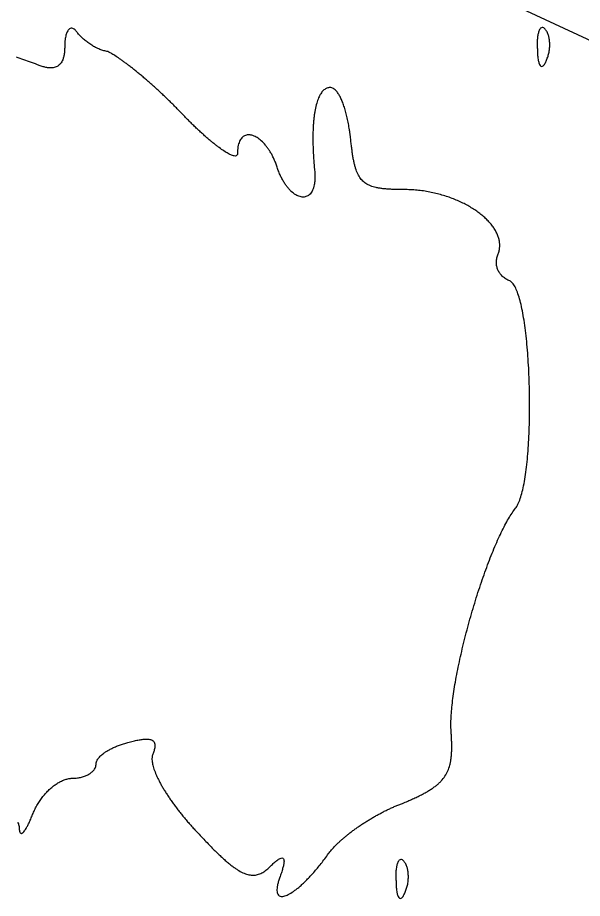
# Model space of a CAD drawing. Header units: metres. Extents: x 0 to 2740, y 0 to 1840.
# Drawn here: x 950 to 1310, y 803 to 1365 of the extents above; entities that cross this region are included whole.
import ezdxf

# ---------------------------------------------------------------- set-up
doc = ezdxf.new("R2010")
doc.units = ezdxf.units.M

msp = doc.modelspace()

# ---------------------------------------------------------------- linework, layer by layer
for points in [[(345.171624, 1800.357584), (2120, 976)], [(949.892926, 852.049426), (950.259494, 851.515994), (950.492, 851.042), (950.687786, 850.504286), (950.846528, 849.902528), (950.967902, 849.236402), (951.004776, 848.534376), (951.029625, 847.889625), (951.075264, 847.308864), (951.141207, 846.791607), (951.259875, 846.199875), (951.412623, 845.719023), (951.649728, 845.272128), (952.063827, 844.930227), (952.568184, 844.913784), (953.067648, 845.154048), (953.528253, 845.530653), (953.924169, 845.945769), (954.343221, 846.460821), (954.672, 846.912), (955.012659, 847.418259), (955.364712, 847.979112), (955.727673, 848.594073), (955.975467, 849.033867), (956.227749, 849.497349), (956.484375, 849.984375), (956.745201, 850.494801), (957.010083, 851.028483), (957.278877, 851.585277), (957.551439, 852.165039), (957.827625, 852.767625), (958.107291, 853.392891), (958.390293, 854.040693), (958.676487, 854.710887), (958.965729, 855.403329), (959.257875, 856.117875), (959.552781, 856.854381), (959.850303, 857.612703), (960.151792, 858.359392), (960.465984, 859.074384), (960.794, 859.784), (961.135456, 860.487856), (961.489968, 861.185568), (961.857152, 861.876752), (962.236624, 862.561024), (962.628, 863.238), (963.030896, 863.907296), (963.444928, 864.568528), (963.869712, 865.221312), (964.304864, 865.865264), (964.75, 866.5), (965.204736, 867.125136), (965.668688, 867.740288), (966.141472, 868.345072), (966.622704, 868.939104), (967.112, 869.522), (967.608976, 870.093376), (968.113248, 870.652848), (968.624432, 871.200032), (969.142144, 871.734544), (969.666, 872.256), (970.195616, 872.764016), (970.730608, 873.258208), (971.270592, 873.738192), (971.815184, 874.203584), (972.364, 874.654), (972.916656, 875.089056), (973.472768, 875.508368), (974.031952, 875.911552), (974.593824, 876.298224), (975.158, 876.668), (975.724096, 877.020496), (976.291728, 877.355328), (976.860512, 877.672112), (977.430064, 877.970464), (978, 878.25), (978.569936, 878.510336), (979.139488, 878.751088), (979.708272, 878.971872), (980.275904, 879.172304), (980.842, 879.352), (981.406176, 879.510576), (981.968048, 879.647648), (982.527232, 879.762832), (983.083344, 879.855744), (983.636, 879.926), (984.184816, 879.973216), (984.729408, 879.997008), (985.239694, 880.001197), (985.954816, 880.019008), (986.663242, 880.057771), (987.364, 880.117), (988.056118, 880.196209), (988.738624, 880.294912), (989.410546, 880.412623), (990.070912, 880.548856), (990.71875, 880.703125), (991.353088, 880.874944), (991.972954, 881.063827), (992.577376, 881.269288), (993.165382, 881.490841), (993.736, 881.728), (994.288258, 881.980279), (994.821184, 882.247192), (995.333806, 882.528253), (995.825152, 882.822976), (996.29425, 883.130875), (996.740128, 883.451464), (997.161814, 883.784257), (997.558336, 884.128768), (997.928722, 884.484511), (998.272, 884.851), (998.685856, 885.355528), (999.047488, 885.877144), (999.354592, 886.414696), (999.604864, 886.967032), (999.796, 887.533), (999.925696, 888.111448), (999.991648, 888.701224), (1000.010752, 889.301168), (1000.095904, 889.909936), (1000.264, 890.526), (1000.512736, 891.147824), (1000.750822, 891.617048), (1001.032, 892.088), (1001.355298, 892.560032), (1001.719744, 893.032496), (1002.124366, 893.504744), (1002.568192, 893.976128), (1003.05025, 894.446), (1003.569568, 894.913712), (1004.125174, 895.378616), (1004.716096, 895.840064), (1005.129184, 896.145456), (1005.557248, 896.448832), (1006, 896.75), (1006.457152, 897.048768), (1006.928416, 897.344944), (1007.413504, 897.638336), (1007.912128, 897.928752), (1008.424, 898.216), (1008.948832, 898.499888), (1009.486336, 898.780224), (1010.036224, 899.056816), (1010.598208, 899.329472), (1011.172, 899.598), (1011.757312, 899.862208), (1012.353856, 900.121904), (1012.961344, 900.376896), (1013.579488, 900.626992), (1014.208, 900.872), (1014.846592, 901.111728), (1015.494976, 901.345984), (1016.152864, 901.574576), (1016.819968, 901.797312), (1017.496, 902.014), (1018.180672, 902.224448), (1018.873696, 902.428464), (1019.574784, 902.625856), (1020.283648, 902.816432), (1021, 903), (1021.886824, 903.232784), (1022.747392, 903.451072), (1023.581848, 903.654768), (1024.390336, 903.843776), (1025.173, 904.018), (1025.929984, 904.177344), (1026.661432, 904.321712), (1027.367488, 904.451008), (1028.048296, 904.565136), (1028.704, 904.664), (1029.334744, 904.747504), (1029.940672, 904.815552), (1030.521928, 904.868048), (1031.078656, 904.904896), (1031.611, 904.926), (1032.119104, 904.931264), (1032.836125, 904.90925), (1033.499416, 904.851056), (1034.109463, 904.756358), (1034.666752, 904.624832), (1035.171769, 904.456154), (1035.764653, 904.172898), (1036.266625, 903.82225), (1036.678837, 903.403442), (1037.002441, 902.915706), (1037.238589, 902.358274), (1037.388433, 901.730378), (1037.444872, 901.212752), (1037.453899, 900.654734), (1037.416, 900.056), (1037.331661, 899.416226), (1037.201368, 898.735088), (1037.025607, 898.012262), (1036.883413, 897.507058), (1036.721371, 896.983086), (1036.539625, 896.44025), (1036.338319, 895.878454), (1036.117597, 895.297602), (1035.914789, 894.755817), (1035.772903, 894.242659), (1035.668625, 893.697125), (1035.601427, 893.120031), (1035.570781, 892.512193), (1035.576159, 891.874427), (1035.617033, 891.207549), (1035.692875, 890.512375), (1035.803157, 889.789721), (1035.947351, 889.040403), (1036.124929, 888.265237), (1036.335363, 887.465039), (1036.578125, 886.640625), (1036.852687, 885.792811), (1037.158521, 884.922413), (1037.495099, 884.030247), (1037.861893, 883.117129), (1038.056456, 882.652968), (1038.258375, 882.183875), (1038.467584, 881.709952), (1038.684017, 881.231301), (1038.907608, 880.748024), (1039.138291, 880.260223), (1039.376, 879.768), (1039.620669, 879.271457), (1039.872232, 878.770696), (1040.130623, 878.265819), (1040.395776, 877.756928), (1040.667625, 877.244125), (1040.946104, 876.727512), (1041.231147, 876.207191), (1041.522688, 875.683264), (1041.820661, 875.155833), (1042.125, 874.625), (1042.435639, 874.090867), (1042.752512, 873.553536), (1043.075553, 873.013109), (1043.404696, 872.469688), (1043.739875, 871.923375), (1044.081024, 871.374272), (1044.428077, 870.822481), (1044.780968, 870.268104), (1045.139631, 869.711243), (1045.504, 869.152), (1045.874009, 868.590477), (1046.249592, 868.026776), (1046.630683, 867.460999), (1047.017216, 866.893248), (1047.409125, 866.323625), (1047.806344, 865.752232), (1048.208807, 865.179171), (1048.616448, 864.604544), (1049.029201, 864.028453), (1049.447, 863.451), (1049.869779, 862.872287), (1050.297472, 862.292416), (1050.730013, 861.711489), (1051.167336, 861.129608), (1051.609375, 860.546875), (1052.056064, 859.963392), (1052.507337, 859.379261), (1052.963128, 858.794584), (1053.423371, 858.209463), (1053.888, 857.624), (1054.356949, 857.038297), (1054.830152, 856.452456), (1055.307543, 855.866579), (1055.789056, 855.280768), (1056.274625, 854.695125), (1056.764184, 854.109752), (1057.257667, 853.524751), (1057.755008, 852.940224), (1058.256141, 852.356273), (1058.761, 851.773), (1059.269519, 851.190507), (1059.781632, 850.608896), (1060.297273, 850.028269), (1060.816376, 849.448728), (1061.338875, 848.870375), (1061.864704, 848.293312), (1062.393797, 847.717641), (1062.926088, 847.143464), (1063.461511, 846.570883), (1064, 846), (1064.774919, 845.166892), (1065.539752, 844.347536), (1066.294613, 843.541884), (1067.039616, 842.749888), (1067.774875, 841.9715), (1068.500504, 841.206672), (1069.216617, 840.455356), (1069.923328, 839.717504), (1070.620751, 838.993068), (1071.309, 838.282), (1071.988189, 837.584252), (1072.658432, 836.899776), (1073.319843, 836.228524), (1073.972536, 835.570448), (1074.616625, 834.9255), (1075.252224, 834.293632), (1075.879447, 833.674796), (1076.498408, 833.068944), (1077.109221, 832.476028), (1077.712, 831.896), (1078.306859, 831.328812), (1078.893912, 830.774416), (1079.473273, 830.232764), (1080.045056, 829.703808), (1080.609375, 829.1875), (1081.166344, 828.683792), (1081.716077, 828.192636), (1082.258688, 827.713984), (1082.794291, 827.247788), (1083.323, 826.794), (1083.844929, 826.352572), (1084.360192, 825.923456), (1084.868903, 825.506604), (1085.371176, 825.101968), (1085.867125, 824.7095), (1086.356864, 824.329152), (1086.840507, 823.960876), (1087.318168, 823.604624), (1087.789961, 823.260348), (1088.256, 822.928), (1088.716399, 822.607532), (1089.171272, 822.298896), (1089.620733, 822.002044), (1090.064896, 821.716928), (1090.503875, 821.4435), (1090.937784, 821.181712), (1091.790848, 820.692864), (1092.625, 820.25), (1093.441152, 819.852736), (1094.240216, 819.500688), (1095.023104, 819.193472), (1095.790728, 818.930704), (1096.544, 818.712), (1097.283832, 818.536976), (1098.011136, 818.405248), (1098.726824, 818.316432), (1099.431808, 818.270144), (1100.127, 818.266), (1100.813312, 818.303616), (1101.491656, 818.382608), (1102.162944, 818.502592), (1102.828088, 818.663184), (1103.488, 818.864), (1104.143592, 819.104656), (1104.795776, 819.384768), (1105.445464, 819.703952), (1106.093568, 820.061824), (1106.741, 820.458), (1107.388672, 820.892096), (1108.037496, 821.363728), (1108.688384, 821.872512), (1109.342248, 822.418064), (1110, 823), (1110.590408, 823.5856), (1111.161664, 824.1424), (1111.713816, 824.6704), (1112.246912, 825.1696), (1112.761, 825.64), (1113.256128, 826.0816), (1113.732344, 826.4944), (1114.189696, 826.8784), (1114.628232, 827.2336), (1115.048, 827.56), (1115.642567, 827.9956), (1116.195176, 828.3664), (1116.705989, 828.6724), (1117.175168, 828.9136), (1117.736256, 829.1344), (1118.334521, 829.2484), (1118.902223, 829.1476), (1119.307277, 828.7876), (1119.521512, 828.2896), (1119.612728, 827.7616), (1119.633096, 827.1184), (1119.602109, 826.5604), (1119.531648, 825.9376), (1119.421875, 825.25), (1119.326933, 824.7556), (1119.214639, 824.2324), (1119.085041, 823.6804), (1118.938187, 823.0996), (1118.774125, 822.49), (1118.592903, 821.8516), (1118.394569, 821.1844), (1118.179171, 820.4884), (1117.946757, 819.7636), (1117.697375, 819.01), (1117.431073, 818.2276), (1117.147899, 817.4164), (1116.768074, 816.349288), (1116.552192, 815.717104), (1116.352198, 815.103376), (1116.167936, 814.508032), (1115.99925, 813.931), (1115.845984, 813.372208), (1115.707982, 812.831584), (1115.585088, 812.309056), (1115.477146, 811.804552), (1115.305494, 810.849328), (1115.191778, 809.965336), (1115.13475, 809.152), (1115.133162, 808.408744), (1115.185766, 807.734992), (1115.291314, 807.130168), (1115.448558, 806.593696), (1115.65625, 806.125), (1116.059648, 805.547776), (1116.569534, 805.119808), (1117.181696, 804.839152), (1117.891922, 804.703864), (1118.417806, 804.693472), (1118.984154, 804.746248), (1119.589718, 804.861616), (1120.23325, 805.039), (1120.913502, 805.277824), (1121.629226, 805.577512), (1122.379174, 805.937488), (1123.162098, 806.357176), (1123.97675, 806.836), (1124.821882, 807.373384), (1125.255488, 807.663856), (1125.696246, 807.968752), (1126.144, 808.288), (1126.598594, 808.621528), (1127.059872, 808.969264), (1127.527678, 809.331136), (1128.001856, 809.707072), (1128.48225, 810.097), (1128.968704, 810.500848), (1129.461062, 810.918544), (1129.959168, 811.350016), (1130.462866, 811.795192), (1130.972, 812.254), (1131.486414, 812.726368), (1132.005952, 813.212224), (1132.530458, 813.711496), (1133.059776, 814.224112), (1133.59375, 814.75), (1134.132224, 815.289088), (1134.675042, 815.841304), (1135.222048, 816.406576), (1135.773086, 816.984832), (1136.328, 817.576), (1136.886634, 818.180008), (1137.448832, 818.796784), (1138.014438, 819.426256), (1138.583296, 820.068352), (1139.15525, 820.723), (1139.730144, 821.390128), (1140.307822, 822.069664), (1140.888128, 822.761536), (1141.470906, 823.465672), (1142.056, 824.182), (1142.643254, 824.910448), (1143.232512, 825.650944), (1143.823618, 826.403416), (1144.416416, 827.167792), (1145.01075, 827.944), (1145.606464, 828.731968), (1146.203402, 829.531624), (1146.801408, 830.342896), (1147.400326, 831.165712), (1148, 832), (1148.436672, 832.605896), (1148.906176, 833.223168), (1149.407744, 833.851192), (1149.940608, 834.489344), (1150.504, 835.137), (1151.097152, 835.793536), (1151.719296, 836.458328), (1152.369664, 837.130752), (1153.047488, 837.810184), (1153.752, 838.496), (1154.114024, 838.841107), (1154.482432, 839.187576), (1154.857128, 839.535329), (1155.238016, 839.884288), (1155.625, 840.234375), (1156.017984, 840.585512), (1156.416872, 840.937621), (1156.821568, 841.290624), (1157.231976, 841.644443), (1157.648, 841.999), (1158.069544, 842.354217), (1158.496512, 842.710016), (1158.928808, 843.066319), (1159.366336, 843.423048), (1159.809, 843.780125), (1160.256704, 844.137472), (1160.709352, 844.495011), (1161.166848, 844.852664), (1161.629096, 845.210353), (1162.096, 845.568), (1162.567464, 845.925527), (1163.043392, 846.282856), (1163.523688, 846.639909), (1164.008256, 846.996608), (1164.497, 847.352875), (1164.989824, 847.708632), (1165.486632, 848.063801), (1165.987328, 848.418304), (1166.491816, 848.772063), (1167, 849.125), (1167.511784, 849.477037), (1168.027072, 849.828096), (1168.545768, 850.178099), (1169.067776, 850.526968), (1169.593, 850.874625), (1170.121344, 851.220992), (1170.652712, 851.565991), (1171.187008, 851.909544), (1171.724136, 852.251573), (1172.264, 852.592), (1172.806504, 852.930747), (1173.351552, 853.267736), (1173.899048, 853.602889), (1174.448896, 853.936128), (1175.001, 854.267375), (1175.555264, 854.596552), (1176.111592, 854.923581), (1176.669888, 855.248384), (1177.230056, 855.570883), (1177.792, 855.891), (1178.355624, 856.208657), (1178.920832, 856.523776), (1179.487528, 856.836279), (1180.055616, 857.146088), (1180.625, 857.453125), (1181.195584, 857.757312), (1181.767272, 858.058571), (1182.339968, 858.356824), (1182.913576, 858.651993), (1183.488, 858.944), (1184.063144, 859.232767), (1184.638912, 859.518216), (1185.215208, 859.800269), (1185.791936, 860.078848), (1186.369, 860.353875), (1186.946304, 860.625272), (1187.523752, 860.892961), (1188.101248, 861.156864), (1188.678696, 861.416903), (1189.256, 861.673), (1189.833064, 861.925077), (1190.409792, 862.173056), (1190.986088, 862.416859), (1191.561856, 862.656408), (1192.137, 862.891625), (1192.711424, 863.122432), (1193.285032, 863.348751), (1193.857728, 863.570504), (1194.429416, 863.787613), (1195, 864), (1195.862519, 864.358525), (1196.710152, 864.7142), (1197.543013, 865.067175), (1198.361216, 865.4176), (1199.164875, 865.765625), (1199.954104, 866.1114), (1200.729017, 866.455075), (1201.489728, 866.7968), (1202.236351, 867.136725), (1202.969, 867.475), (1203.687789, 867.811775), (1204.392832, 868.1472), (1205.084243, 868.481425), (1205.762136, 868.8146), (1206.426625, 869.146875), (1207.077824, 869.4784), (1207.715847, 869.809325), (1208.340808, 870.1398), (1208.952821, 870.469975), (1209.552, 870.8), (1210.138459, 871.130025), (1210.712312, 871.4602), (1211.273673, 871.790675), (1211.822656, 872.1216), (1212.359375, 872.453125), (1212.883944, 872.7854), (1213.396477, 873.118575), (1213.897088, 873.4528), (1214.385891, 873.788225), (1214.863, 874.125), (1215.328529, 874.463275), (1215.782592, 874.8032), (1216.225303, 875.144925), (1216.656776, 875.4886), (1217.077125, 875.834375), (1217.486464, 876.1824), (1217.884907, 876.532825), (1218.272568, 876.8858), (1218.649561, 877.241475), (1219.016, 877.6), (1219.371999, 877.961525), (1219.717672, 878.3262), (1220.378496, 879.0656), (1220.999384, 879.8194), (1221.581248, 880.5888), (1222.125, 881.375), (1222.631552, 882.1792), (1223.101816, 883.0026), (1223.536704, 883.8464), (1223.937128, 884.7118), (1224.304, 885.6), (1224.638232, 886.5122), (1224.940736, 887.4496), (1225.212424, 888.4134), (1225.336997, 888.905575), (1225.454208, 889.4048), (1225.564171, 889.911225), (1225.667, 890.425), (1225.762809, 890.946275), (1225.851712, 891.4752), (1225.933823, 892.011925), (1226.009256, 892.5566), (1226.078125, 893.109375), (1226.140544, 893.6704), (1226.196627, 894.239825), (1226.246488, 894.8178), (1226.290241, 895.404475), (1226.328, 896), (1226.359879, 896.604525), (1226.385992, 897.2182), (1226.406453, 897.841175), (1226.421376, 898.4736), (1226.430875, 899.115625), (1226.435064, 899.7674), (1226.434057, 900.429075), (1226.427968, 901.1008), (1226.416911, 901.782725), (1226.401, 902.475), (1226.380349, 903.177775), (1226.355072, 903.8912), (1226.325283, 904.615425), (1226.291096, 905.3506), (1226.252625, 906.096875), (1226.209984, 906.8544), (1226.163287, 907.623325), (1226.112648, 908.4038), (1226.058181, 909.195975), (1226, 910), (1225.948066, 911.005784), (1225.912128, 912.042672), (1225.891982, 913.109968), (1225.887424, 914.206976), (1225.89825, 915.333), (1225.924256, 916.487344), (1225.965238, 917.669312), (1226.020992, 918.878208), (1226.091314, 920.113336), (1226.176, 921.374), (1226.274846, 922.659504), (1226.387648, 923.969152), (1226.514202, 925.302248), (1226.654304, 926.658096), (1226.80775, 928.036), (1226.974336, 929.435264), (1227.153858, 930.855192), (1227.346112, 932.295088), (1227.550894, 933.754256), (1227.768, 935.232), (1227.997226, 936.727624), (1228.238368, 938.240432), (1228.491222, 939.769728), (1228.755584, 941.314816), (1229.03125, 942.875), (1229.318016, 944.449584), (1229.615678, 946.037872), (1229.924032, 947.639168), (1230.242874, 949.252776), (1230.572, 950.878), (1230.911206, 952.514144), (1231.260288, 954.160512), (1231.619042, 955.816408), (1231.987264, 957.481136), (1232.36475, 959.154), (1232.751296, 960.834304), (1233.146698, 962.521352), (1233.550752, 964.214448), (1233.963254, 965.912896), (1234.384, 967.616), (1234.812786, 969.323064), (1235.249408, 971.033392), (1235.693662, 972.746288), (1236.145344, 974.461056), (1236.60425, 976.177), (1237.070176, 977.893424), (1237.542918, 979.609632), (1238.022272, 981.324928), (1238.508034, 983.038616), (1239, 984.75), (1239.497966, 986.458384), (1240.001728, 988.163072), (1240.511082, 989.863368), (1241.025824, 991.558576), (1241.54575, 993.248), (1242.070656, 994.930944), (1242.600338, 996.606712), (1243.134592, 998.274608), (1243.673214, 999.933936), (1244.216, 1001.584), (1244.762746, 1003.224104), (1245.313248, 1004.853552), (1245.867302, 1006.471648), (1246.424704, 1008.077696), (1246.98525, 1009.671), (1247.548736, 1011.250864), (1248.114958, 1012.816592), (1248.683712, 1014.367488), (1249.254794, 1015.902856), (1249.828, 1017.422), (1250.403126, 1018.924224), (1250.979968, 1020.408832), (1251.558322, 1021.875128), (1252.137984, 1023.322416), (1252.71875, 1024.75), (1253.300416, 1026.157184), (1253.882778, 1027.543272), (1254.465632, 1028.907568), (1255.048774, 1030.249376), (1255.632, 1031.568), (1256.215106, 1032.862744), (1256.797888, 1034.132912), (1257.380142, 1035.377808), (1257.961664, 1036.596736), (1258.54225, 1037.789), (1259.121696, 1038.953904), (1259.699798, 1040.090752), (1260.276352, 1041.198848), (1260.851154, 1042.277496), (1261.424, 1043.326), (1261.994686, 1044.343664), (1262.563008, 1045.329792), (1263.128762, 1046.283688), (1263.691744, 1047.204656), (1264.25175, 1048.092), (1264.808576, 1048.945024), (1265.362018, 1049.763032), (1265.911872, 1050.545328), (1266.457934, 1051.291216), (1267, 1052), (1267.414905, 1052.570979), (1267.81964, 1053.203032), (1268.214235, 1053.894833), (1268.59872, 1054.645056), (1268.973125, 1055.452375), (1269.33748, 1056.315464), (1269.691815, 1057.232997), (1270.03616, 1058.203648), (1270.370545, 1059.226091), (1270.695, 1060.299), (1271.009555, 1061.421049), (1271.31424, 1062.590912), (1271.609085, 1063.807263), (1271.89412, 1065.068776), (1272.169375, 1066.374125), (1272.43488, 1067.721984), (1272.690665, 1069.111027), (1272.93676, 1070.539928), (1273.173195, 1072.007361), (1273.4, 1073.512), (1273.617205, 1075.052519), (1273.82484, 1076.627592), (1274.022935, 1078.235893), (1274.21152, 1079.876096), (1274.390625, 1081.546875), (1274.56028, 1083.246904), (1274.720515, 1084.974857), (1274.87136, 1086.729408), (1275.012845, 1088.509231), (1275.145, 1090.313), (1275.267855, 1092.139389), (1275.38144, 1093.987072), (1275.485785, 1095.854723), (1275.58092, 1097.741016), (1275.666875, 1099.644625), (1275.74368, 1101.564224), (1275.811365, 1103.498487), (1275.86996, 1105.446088), (1275.919495, 1107.405701), (1275.96, 1109.376), (1275.991505, 1111.355659), (1276.01404, 1113.343352), (1276.027635, 1115.337753), (1276.03232, 1117.337536), (1276.028125, 1119.341375), (1276.01508, 1121.347944), (1275.993215, 1123.355917), (1275.96256, 1125.363968), (1275.923145, 1127.370771), (1275.875, 1129.375), (1275.818155, 1131.375329), (1275.75264, 1133.370432), (1275.678485, 1135.358983), (1275.59572, 1137.339656), (1275.504375, 1139.311125), (1275.40448, 1141.272064), (1275.296065, 1143.221147), (1275.17916, 1145.157048), (1275.053795, 1147.078441), (1274.92, 1148.984), (1274.777805, 1150.872399), (1274.62724, 1152.742312), (1274.468335, 1154.592413), (1274.30112, 1156.421376), (1274.125625, 1158.227875), (1273.94188, 1160.010584), (1273.749915, 1161.768177), (1273.54976, 1163.499328), (1273.341445, 1165.202711), (1273.125, 1166.877), (1272.900455, 1168.520869), (1272.66784, 1170.132992), (1272.427185, 1171.712043), (1272.17852, 1173.256696), (1271.921875, 1174.765625), (1271.65728, 1176.237504), (1271.384765, 1177.671007), (1271.10436, 1179.064808), (1270.816095, 1180.417581), (1270.52, 1181.728), (1270.216105, 1182.994739), (1269.90444, 1184.216472), (1269.585035, 1185.391873), (1269.25792, 1186.519616), (1268.923125, 1187.598375), (1268.58068, 1188.626824), (1268.230615, 1189.603637), (1267.87296, 1190.527488), (1267.507745, 1191.397051), (1267.135, 1192.211), (1266.754755, 1192.968009), (1266.36704, 1193.666752), (1265.971885, 1194.305903), (1265.56932, 1194.884136), (1265.159375, 1195.400125), (1264.74208, 1195.852544), (1264.317465, 1196.240067), (1263.88556, 1196.561368), (1263.446395, 1196.815121), (1262.791202, 1197.091196), (1262.179328, 1197.378944), (1261.589486, 1197.687428), (1261.022, 1198.016), (1260.477194, 1198.364012), (1259.955392, 1198.730816), (1259.456918, 1199.115764), (1258.982096, 1199.518208), (1258.53125, 1199.9375), (1258.104704, 1200.372992), (1257.702782, 1200.824036), (1257.325808, 1201.289984), (1256.974106, 1201.770188), (1256.648, 1202.264), (1256.347814, 1202.770772), (1256.073872, 1203.289856), (1255.826498, 1203.820604), (1255.606016, 1204.362368), (1255.41275, 1204.9145), (1255.247024, 1205.476352), (1255.109162, 1206.047276), (1254.999488, 1206.626624), (1254.918326, 1207.213748), (1254.866, 1207.808), (1254.842834, 1208.408732), (1254.849152, 1209.015296), (1254.885278, 1209.627044), (1254.951536, 1210.243328), (1255.04825, 1210.8635), (1255.175744, 1211.486912), (1255.334342, 1212.112916), (1255.524368, 1212.740864), (1255.746146, 1213.370108), (1256, 1214), (1256.198336, 1214.570875), (1256.373488, 1215.1434), (1256.525672, 1215.717425), (1256.655104, 1216.2928), (1256.762, 1216.869375), (1256.846576, 1217.447), (1256.909048, 1218.025525), (1256.949632, 1218.6048), (1256.968544, 1219.184675), (1256.966, 1219.765), (1256.942216, 1220.345625), (1256.897408, 1220.9264), (1256.831792, 1221.507175), (1256.745584, 1222.0878), (1256.639, 1222.668125), (1256.512256, 1223.248), (1256.365568, 1223.827275), (1256.199152, 1224.4058), (1256.013224, 1224.983425), (1255.808, 1225.56), (1255.583696, 1226.135375), (1255.340528, 1226.7094), (1255.078712, 1227.281925), (1254.798464, 1227.8528), (1254.5, 1228.421875), (1254.183536, 1228.989), (1253.849288, 1229.554025), (1253.497472, 1230.1168), (1253.128304, 1230.677175), (1252.742, 1231.235), (1252.338776, 1231.790125), (1251.918848, 1232.3424), (1251.482432, 1232.891675), (1251.029744, 1233.4378), (1250.561, 1233.980625), (1250.076416, 1234.52), (1249.576208, 1235.055775), (1249.060592, 1235.5878), (1248.529784, 1236.115925), (1247.984, 1236.64), (1247.423456, 1237.159875), (1246.848368, 1237.6754), (1246.258952, 1238.186425), (1245.655424, 1238.6928), (1245.038, 1239.194375), (1244.406896, 1239.691), (1243.762328, 1240.182525), (1243.104512, 1240.6688), (1242.433664, 1241.149675), (1241.75, 1241.625), (1241.053736, 1242.094625), (1240.345088, 1242.5584), (1239.624272, 1243.016175), (1238.891504, 1243.4678), (1238.147, 1243.913125), (1237.390976, 1244.352), (1236.623648, 1244.784275), (1235.845232, 1245.2098), (1235.055944, 1245.628425), (1234.256, 1246.04), (1233.445616, 1246.444375), (1232.625008, 1246.8414), (1231.794392, 1247.230925), (1230.953984, 1247.6128), (1230.104, 1247.986875), (1229.244656, 1248.353), (1228.376168, 1248.711025), (1227.498752, 1249.0608), (1226.612624, 1249.402175), (1225.718, 1249.735), (1224.815096, 1250.059125), (1223.904128, 1250.3744), (1222.985312, 1250.680675), (1222.058864, 1250.9778), (1221.125, 1251.265625), (1220.183936, 1251.544), (1219.235888, 1251.812775), (1218.281072, 1252.0718), (1217.319704, 1252.320925), (1216.352, 1252.56), (1215.378176, 1252.788875), (1214.398448, 1253.0074), (1213.413032, 1253.215425), (1212.422144, 1253.4128), (1211.426, 1253.599375), (1210.424816, 1253.775), (1209.418808, 1253.939525), (1208.408192, 1254.0928), (1207.393184, 1254.234675), (1206.374, 1254.365), (1205.350856, 1254.483625), (1204.323968, 1254.5904), (1203.293552, 1254.685175), (1202.259824, 1254.7678), (1201.223, 1254.838125), (1200.183296, 1254.896), (1199.140928, 1254.941275), (1198.096112, 1254.9738), (1197.049064, 1254.993425), (1196, 1255), (1195.167475, 1255.001221), (1194.3498, 1255.004968), (1193.546825, 1255.011367), (1192.7584, 1255.020544), (1191.984375, 1255.032625), (1191.2246, 1255.047736), (1190.478925, 1255.066003), (1189.7472, 1255.087552), (1189.029275, 1255.112509), (1188.325, 1255.141), (1187.634225, 1255.173151), (1186.9568, 1255.209088), (1186.292575, 1255.248937), (1185.6414, 1255.292824), (1185.003125, 1255.340875), (1184.3776, 1255.393216), (1183.764675, 1255.449973), (1183.1642, 1255.511272), (1182.576025, 1255.577239), (1182, 1255.648), (1181.435975, 1255.723681), (1180.8838, 1255.804408), (1180.343325, 1255.890307), (1179.8144, 1255.981504), (1179.296875, 1256.078125), (1178.7906, 1256.180296), (1178.295425, 1256.288143), (1177.337775, 1256.521369), (1176.422725, 1256.778811), (1175.549075, 1257.061477), (1174.715625, 1257.370375), (1173.921175, 1257.706513), (1173.164525, 1258.070899), (1172.444475, 1258.464541), (1171.759825, 1258.888447), (1171.109375, 1259.343625), (1170.491925, 1259.831083), (1169.906275, 1260.351829), (1169.351225, 1260.906871), (1168.825575, 1261.497217), (1168.328125, 1262.123875), (1167.857675, 1262.787853), (1167.413025, 1263.490159), (1166.992975, 1264.231801), (1166.596325, 1265.013787), (1166.221875, 1265.837125), (1165.868425, 1266.702823), (1165.534775, 1267.611889), (1165.219725, 1268.565331), (1165.0688, 1269.059008), (1164.922075, 1269.564157), (1164.7794, 1270.080904), (1164.640625, 1270.609375), (1164.5056, 1271.149696), (1164.374175, 1271.701993), (1164.2462, 1272.266392), (1164.121525, 1272.843019), (1164, 1273.432), (1163.881475, 1274.033461), (1163.7658, 1274.647528), (1163.652825, 1275.274327), (1163.5424, 1275.913984), (1163.434375, 1276.566625), (1163.3286, 1277.232376), (1163.224925, 1277.911363), (1163.1232, 1278.603712), (1163.023275, 1279.309549), (1162.925, 1280.029), (1162.828225, 1280.762191), (1162.7328, 1281.509248), (1162.638575, 1282.270297), (1162.5454, 1283.045464), (1162.453125, 1283.834875), (1162.3616, 1284.638656), (1162.270675, 1285.456933), (1162.1802, 1286.289832), (1162.090025, 1287.137479), (1162, 1288), (1161.939102, 1288.509387), (1161.876416, 1289.017496), (1161.811954, 1289.524249), (1161.745728, 1290.029568), (1161.67775, 1290.533375), (1161.608032, 1291.035592), (1161.536586, 1291.536141), (1161.463424, 1292.034944), (1161.388558, 1292.531923), (1161.312, 1293.027), (1161.153856, 1294.011136), (1160.989088, 1294.986728), (1160.817792, 1295.953152), (1160.640064, 1296.909784), (1160.456, 1297.856), (1160.265696, 1298.791176), (1160.069248, 1299.714688), (1159.866752, 1300.625912), (1159.658304, 1301.524224), (1159.444, 1302.409), (1159.223936, 1303.279616), (1158.998208, 1304.135448), (1158.766912, 1304.975872), (1158.530144, 1305.800264), (1158.288, 1306.608), (1158.040576, 1307.398456), (1157.787968, 1308.171008), (1157.530272, 1308.925032), (1157.267584, 1309.659904), (1157, 1310.375), (1156.727616, 1311.069696), (1156.450528, 1311.743368), (1156.168832, 1312.395392), (1155.882624, 1313.025144), (1155.592, 1313.632), (1155.297056, 1314.215336), (1154.997888, 1314.774528), (1154.694592, 1315.308952), (1154.387264, 1315.817984), (1154.076, 1316.301), (1153.760896, 1316.757376), (1153.442048, 1317.186488), (1153.119552, 1317.587712), (1152.629178, 1318.135893), (1152.131136, 1318.617816), (1151.62575, 1319.031375), (1151.113344, 1319.374464), (1150.594242, 1319.644977), (1150.068768, 1319.840808), (1149.537246, 1319.959851), (1149, 1320), (1148.466016, 1319.976064), (1147.944128, 1319.904512), (1147.434432, 1319.785728), (1146.937024, 1319.620096), (1146.452, 1319.408), (1145.979456, 1319.149824), (1145.519488, 1318.845952), (1145.072192, 1318.496768), (1144.637664, 1318.102656), (1144.216, 1317.664), (1143.807296, 1317.181184), (1143.411648, 1316.654592), (1143.029152, 1316.084608), (1142.659904, 1315.471616), (1142.304, 1314.816), (1141.961536, 1314.118144), (1141.632608, 1313.378432), (1141.317312, 1312.597248), (1141.015744, 1311.774976), (1140.728, 1310.912), (1140.454176, 1310.008704), (1140.194368, 1309.065472), (1140.06975, 1308.579), (1139.948672, 1308.082688), (1139.831146, 1307.576584), (1139.717184, 1307.060736), (1139.606798, 1306.535192), (1139.5, 1306), (1139.396802, 1305.455208), (1139.297216, 1304.900864), (1139.201254, 1304.337016), (1139.108928, 1303.763712), (1139.02025, 1303.181), (1138.935232, 1302.588928), (1138.853886, 1301.987544), (1138.776224, 1301.376896), (1138.702258, 1300.757032), (1138.632, 1300.128), (1138.565462, 1299.489848), (1138.502656, 1298.842624), (1138.443594, 1298.186376), (1138.388288, 1297.521152), (1138.33675, 1296.847), (1138.288992, 1296.163968), (1138.245026, 1295.472104), (1138.204864, 1294.771456), (1138.168518, 1294.062072), (1138.136, 1293.344), (1138.107322, 1292.617288), (1138.082496, 1291.881984), (1138.061534, 1291.138136), (1138.044448, 1290.385792), (1138.03125, 1289.625), (1138.021952, 1288.855808), (1138.016566, 1288.078264), (1138.015104, 1287.292416), (1138.017578, 1286.498312), (1138.024, 1285.696), (1138.034382, 1284.885528), (1138.048736, 1284.066944), (1138.067074, 1283.240296), (1138.089408, 1282.405632), (1138.11575, 1281.563), (1138.146112, 1280.712448), (1138.180506, 1279.854024), (1138.218944, 1278.987776), (1138.261438, 1278.113752), (1138.308, 1277.232), (1138.358642, 1276.342568), (1138.413376, 1275.445504), (1138.472214, 1274.540856), (1138.535168, 1273.628672), (1138.60225, 1272.709), (1138.673472, 1271.781888), (1138.748846, 1270.847384), (1138.828384, 1269.905536), (1138.912098, 1268.956392), (1139, 1268), (1139.083433, 1267.258096), (1139.153864, 1266.532368), (1139.211491, 1265.822792), (1139.256512, 1265.129344), (1139.289125, 1264.452), (1139.309528, 1263.790736), (1139.317919, 1263.145528), (1139.314496, 1262.516352), (1139.299457, 1261.903184), (1139.273, 1261.306), (1139.235323, 1260.724776), (1139.186624, 1260.159488), (1139.127101, 1259.610112), (1139.056952, 1259.076624), (1138.976375, 1258.559), (1138.885568, 1258.057216), (1138.674056, 1257.101072), (1138.424, 1256.208), (1138.136984, 1255.377808), (1137.814592, 1254.610304), (1137.458408, 1253.905296), (1137.070016, 1253.262592), (1136.651, 1252.682), (1136.202944, 1252.163328), (1135.727432, 1251.706384), (1135.226048, 1251.310976), (1134.700376, 1250.976912), (1134.152, 1250.704), (1133.582504, 1250.492048), (1132.993472, 1250.340864), (1132.386488, 1250.250256), (1131.763136, 1250.220032), (1131.125, 1250.25), (1130.473664, 1250.339968), (1129.810712, 1250.489744), (1129.137728, 1250.699136), (1128.456296, 1250.967952), (1127.768, 1251.296), (1127.074424, 1251.683088), (1126.377152, 1252.129024), (1125.677768, 1252.633616), (1124.977856, 1253.196672), (1124.279, 1253.818), (1123.582784, 1254.497408), (1123.236161, 1254.858832), (1122.890792, 1255.234704), (1122.546875, 1255.625), (1122.204608, 1256.029696), (1121.864189, 1256.448768), (1121.525816, 1256.882192), (1121.189687, 1257.329944), (1120.856, 1257.792), (1120.524953, 1258.268336), (1120.196744, 1258.758928), (1119.871571, 1259.263752), (1119.549632, 1259.782784), (1119.231125, 1260.316), (1118.916248, 1260.863376), (1118.605199, 1261.424888), (1118.298176, 1262.000512), (1117.995377, 1262.590224), (1117.697, 1263.194), (1117.403243, 1263.811816), (1117.114304, 1264.443648), (1116.830381, 1265.089472), (1116.551672, 1265.749264), (1116.278375, 1266.423), (1116.010688, 1267.110656), (1115.748809, 1267.812208), (1115.492936, 1268.527632), (1115.243267, 1269.256904), (1115, 1270), (1114.786729, 1270.625787), (1114.567032, 1271.243096), (1114.341083, 1271.851849), (1114.109056, 1272.451968), (1113.871125, 1273.043375), (1113.627464, 1273.625992), (1113.378247, 1274.199741), (1113.123648, 1274.764544), (1112.863841, 1275.320323), (1112.599, 1275.867), (1112.329299, 1276.404497), (1112.054912, 1276.932736), (1111.776013, 1277.451639), (1111.492776, 1277.961128), (1111.205375, 1278.461125), (1110.913984, 1278.951552), (1110.618777, 1279.432331), (1110.319928, 1279.903384), (1110.017611, 1280.364633), (1109.712, 1280.816), (1109.403269, 1281.257407), (1109.091592, 1281.688776), (1108.777143, 1282.110029), (1108.460096, 1282.521088), (1108.140625, 1282.921875), (1107.818904, 1283.312312), (1107.169408, 1284.061824), (1106.513, 1284.769), (1105.851072, 1285.433216), (1105.185016, 1286.053848), (1104.516224, 1286.630272), (1103.846088, 1287.161864), (1103.176, 1287.648), (1102.507352, 1288.088056), (1101.841536, 1288.481408), (1101.179944, 1288.827432), (1100.523968, 1289.125504), (1099.875, 1289.375), (1099.234432, 1289.575296), (1098.603656, 1289.725768), (1097.984064, 1289.825792), (1097.377048, 1289.874744), (1096.784, 1289.872), (1096.206312, 1289.816936), (1095.645376, 1289.708928), (1095.102584, 1289.547352), (1094.579328, 1289.331584), (1094.077, 1289.061), (1093.596992, 1288.734976), (1093.140696, 1288.352888), (1092.709504, 1287.914112), (1092.304808, 1287.418024), (1091.928, 1286.864), (1091.580472, 1286.251416), (1091.263616, 1285.579648), (1090.978824, 1284.848072), (1090.727488, 1284.056064), (1090.511, 1283.203), (1090.330752, 1282.288256), (1090.188136, 1281.311208), (1090.131375, 1280.799125), (1090.084544, 1280.271232), (1090.047817, 1279.727451), (1090.021368, 1279.167704), (1090.005371, 1278.591913), (1090, 1278), (1089.923968, 1277.361152), (1089.698944, 1276.882816), (1089.215164, 1276.506521), (1088.671756, 1276.379509), (1087.994332, 1276.404273), (1087.401088, 1276.520832), (1086.736996, 1276.720119), (1086.255868, 1276.898377), (1085.744692, 1277.112563), (1085.204044, 1277.362341), (1084.6345, 1277.647375), (1084.036636, 1277.967329), (1083.411028, 1278.321867), (1082.758252, 1278.710653), (1082.078884, 1279.133351), (1081.3735, 1279.589625), (1080.642676, 1280.079139), (1079.886988, 1280.601557), (1079.107012, 1281.156543), (1078.303324, 1281.743761), (1077.892768, 1282.049352), (1077.4765, 1282.362875), (1077.054592, 1282.684288), (1076.627116, 1283.013549), (1076.194144, 1283.350616), (1075.755748, 1283.695447), (1075.312, 1284.048), (1074.862972, 1284.408233), (1074.408736, 1284.776104), (1073.949364, 1285.151571), (1073.484928, 1285.534592), (1073.0155, 1285.925125), (1072.541152, 1286.323128), (1072.061956, 1286.728559), (1071.577984, 1287.141376), (1071.089308, 1287.561537), (1070.596, 1287.989), (1070.098132, 1288.423723), (1069.595776, 1288.865664), (1069.089004, 1289.314781), (1068.577888, 1289.771032), (1068.0625, 1290.234375), (1067.542912, 1290.704768), (1067.019196, 1291.182169), (1066.491424, 1291.666536), (1065.959668, 1292.157827), (1065.424, 1292.656), (1064.884492, 1293.161013), (1064.341216, 1293.672824), (1063.794244, 1294.191391), (1063.243648, 1294.716672), (1062.6895, 1295.248625), (1062.131872, 1295.787208), (1061.570836, 1296.332379), (1061.006464, 1296.884096), (1060.438828, 1297.442317), (1059.868, 1298.007), (1059.294052, 1298.578103), (1058.717056, 1299.155584), (1058.137084, 1299.739401), (1057.554208, 1300.329512), (1056.9685, 1300.925875), (1056.380032, 1301.528448), (1055.788876, 1302.137189), (1055.195104, 1302.752056), (1054.598788, 1303.373007), (1054, 1304), (1053.429119, 1304.599088), (1052.856552, 1305.196304), (1052.282413, 1305.791576), (1051.706816, 1306.384832), (1051.129875, 1306.976), (1050.551704, 1307.565008), (1049.972417, 1308.151784), (1049.392128, 1308.736256), (1048.810951, 1309.318352), (1048.229, 1309.898), (1047.646389, 1310.475128), (1047.063232, 1311.049664), (1046.479643, 1311.621536), (1045.895736, 1312.190672), (1045.311625, 1312.757), (1044.727424, 1313.320448), (1044.143247, 1313.880944), (1043.559208, 1314.438416), (1042.975421, 1314.992792), (1042.392, 1315.544), (1041.809059, 1316.091968), (1041.226712, 1316.636624), (1040.645073, 1317.177896), (1040.064256, 1317.715712), (1039.484375, 1318.25), (1038.905544, 1318.780688), (1038.327877, 1319.307704), (1037.751488, 1319.830976), (1037.176491, 1320.350432), (1036.603, 1320.866), (1036.031129, 1321.377608), (1035.460992, 1321.885184), (1034.892703, 1322.388656), (1034.326376, 1322.887952), (1033.762125, 1323.383), (1033.200064, 1323.873728), (1032.640307, 1324.360064), (1032.082968, 1324.841936), (1031.528161, 1325.319272), (1030.976, 1325.792), (1030.426599, 1326.260048), (1029.880072, 1326.723344), (1029.336533, 1327.181816), (1028.796096, 1327.635392), (1028.258875, 1328.084), (1027.724984, 1328.527568), (1027.194537, 1328.966024), (1026.667648, 1329.399296), (1026.144431, 1329.827312), (1025.625, 1330.25), (1025.109469, 1330.667288), (1024.597952, 1331.079104), (1024.090563, 1331.485376), (1023.587416, 1331.886032), (1023.088625, 1332.281), (1022.594304, 1332.670208), (1022.104567, 1333.053584), (1021.619528, 1333.431056), (1021.139301, 1333.802552), (1020.664, 1334.168), (1020.193739, 1334.527328), (1019.728632, 1334.880464), (1019.268793, 1335.227336), (1018.814336, 1335.567872), (1018.365375, 1335.902), (1017.922024, 1336.229648), (1017.484397, 1336.550744), (1017.052608, 1336.865216), (1016.626771, 1337.172992), (1016.207, 1337.474), (1015.793409, 1337.768168), (1014.985223, 1338.335696), (1014.203125, 1338.875), (1013.448027, 1339.385504), (1012.720841, 1339.866632), (1012.022479, 1340.317808), (1011.353853, 1340.738456), (1010.715875, 1341.128), (1010.109457, 1341.485864), (1009.535511, 1341.811472), (1008.994949, 1342.104248), (1008.488683, 1342.363616), (1008.017625, 1342.589), (1007.379048, 1342.862096), (1006.789705, 1343.031494), (1006.15552, 1343.143616), (1005.517015, 1343.281442), (1004.875, 1343.444), (1004.230285, 1343.630318), (1003.58368, 1343.839424), (1002.935995, 1344.070346), (1002.28804, 1344.322112), (1001.640625, 1344.59375), (1000.99456, 1344.884288), (1000.350655, 1345.192754), (999.70972, 1345.518176), (999.072565, 1345.859582), (998.44, 1346.216), (997.812835, 1346.586458), (997.19188, 1346.969984), (996.577945, 1347.365606), (995.97184, 1347.772352), (995.374375, 1348.18925), (994.78636, 1348.615328), (994.208605, 1349.049614), (993.64192, 1349.491136), (993.087115, 1349.938922), (992.545, 1350.392), (992.016385, 1350.849398), (991.50208, 1351.310144), (991.002895, 1351.773266), (990.51964, 1352.237792), (990.053125, 1352.70275), (989.60416, 1353.167168), (989.173555, 1353.630074), (988.76212, 1354.090496), (988.370665, 1354.547462), (988, 1355), (987.640108, 1355.513081), (987.280864, 1355.972648), (986.922916, 1356.379187), (986.566912, 1356.733184), (986.096384, 1357.124288), (985.632, 1357.424), (985.175296, 1357.633472), (984.617556, 1357.770167), (984.077216, 1357.769912), (983.557276, 1357.634957), (983.060736, 1357.367552), (982.590596, 1356.969947), (982.235508, 1356.559631), (981.900772, 1356.068579), (981.587924, 1355.497943), (981.368576, 1355.018432), (981.163052, 1354.495289), (980.972, 1353.929), (980.796068, 1353.320051), (980.635904, 1352.668928), (980.492156, 1351.976117), (980.365472, 1351.242104), (980.290816, 1350.730112), (980.224224, 1350.200168), (980.165888, 1349.652416), (980.116, 1349.087), (980.074752, 1348.504064), (980.042336, 1347.903752), (980.018944, 1347.286208), (980.004768, 1346.651576), (980, 1346), (980, 1346), (979.993992, 1345.2896), (979.975936, 1344.5984), (979.945784, 1343.9264), (979.903488, 1343.2736), (979.849, 1342.64), (979.782272, 1342.0256), (979.703256, 1341.4304), (979.611904, 1340.8544), (979.508168, 1340.2976), (979.392, 1339.76), (979.263352, 1339.2416), (979.122176, 1338.7424), (978.968424, 1338.2624), (978.714111, 1337.5784), (978.431232, 1336.9376), (978.119625, 1336.34), (977.779128, 1335.7856), (977.409579, 1335.2744), (977.010816, 1334.8064), (976.582677, 1334.3816), (976.125, 1334), (975.637623, 1333.6616), (975.120384, 1333.3664), (974.573121, 1333.1144), (973.995672, 1332.9056), (973.387875, 1332.74), (972.749568, 1332.6176), (972.080589, 1332.5384), (971.380776, 1332.5024), (970.649967, 1332.5096), (970.145461, 1332.5384), (969.627059, 1332.5864), (969.094713, 1332.6536), (968.548375, 1332.74), (967.987997, 1332.8456), (967.413531, 1332.9704), (966.824929, 1333.1144), (966.222143, 1333.2776), (965.605125, 1333.46), (964.973827, 1333.6616), (964.328201, 1333.8824), (962.688366, 1334.504599), (961.393328, 1334.998392), (960.114682, 1335.481373), (958.852224, 1335.953536), (957.60575, 1336.414875), (956.375056, 1336.865384), (955.159938, 1337.305057), (953.960192, 1337.733888), (952.775614, 1338.151871), (951.606, 1338.559), (950.451146, 1338.955269), (949.310848, 1339.340672)]]:
    msp.add_lwpolyline(points)
for points in [[(1281, 1344), (1281.003576, 1343.349624), (1281.014208, 1342.718592), (1281.031752, 1342.107048), (1281.056064, 1341.515136), (1281.087, 1340.943), (1281.124416, 1340.390784), (1281.168168, 1339.858632), (1281.218112, 1339.346688), (1281.304323, 1338.616977), (1281.403656, 1337.933544), (1281.515625, 1337.296875), (1281.639744, 1336.707456), (1281.775527, 1336.165773), (1281.922488, 1335.672312), (1282.134984, 1335.090216), (1282.365336, 1334.595864), (1282.676631, 1334.103069), (1283.081469, 1333.698231), (1283.592, 1333.488), (1284.137811, 1333.565889), (1284.629049, 1333.866651), (1285.051944, 1334.285256), (1285.397496, 1334.731704), (1285.748232, 1335.278568), (1286.013993, 1335.755307), (1286.281536, 1336.289664), (1286.550375, 1336.882125), (1286.820024, 1337.533176), (1287, 1338), (1287.259254, 1338.635184), (1287.497232, 1339.279872), (1287.714258, 1339.932768), (1287.910656, 1340.592576), (1288.08675, 1341.258), (1288.242864, 1341.927744), (1288.379322, 1342.600512), (1288.496448, 1343.275008), (1288.594566, 1343.949936), (1288.674, 1344.624), (1288.735074, 1345.295904), (1288.778112, 1345.964352), (1288.803438, 1346.628048), (1288.811376, 1347.285696), (1288.80225, 1347.936), (1288.776384, 1348.577664), (1288.734102, 1349.209392), (1288.675728, 1349.829888), (1288.601586, 1350.437856), (1288.512, 1351.032), (1288.407294, 1351.611024), (1288.287792, 1352.173632), (1288.153818, 1352.718528), (1288.005696, 1353.244416), (1287.84375, 1353.75), (1287.668304, 1354.233984), (1287.413936, 1354.843456), (1287.136912, 1355.409152), (1286.838, 1355.928), (1286.517968, 1356.396928), (1286.177584, 1356.812864), (1285.820032, 1357.22804), (1285.460864, 1357.61308), (1285.015324, 1357.963655), (1284.489652, 1358.197565), (1283.978668, 1358.233835), (1283.487556, 1358.078945), (1283.0215, 1357.739375), (1282.656, 1357.32), (1282.380736, 1356.89792), (1282.122368, 1356.40096), (1281.882432, 1355.83104), (1281.7155, 1355.356875), (1281.560448, 1354.84356), (1281.417924, 1354.291905), (1281.288576, 1353.70272), (1281.173052, 1353.076815), (1281.072, 1352.415), (1280.986068, 1351.718085), (1280.915904, 1350.98688), (1280.878208, 1350.48076), (1280.848, 1349.96), (1280.825472, 1349.42484), (1280.810816, 1348.87552), (1280.804224, 1348.31228), (1280.805888, 1347.73536), (1280.816, 1347.145), (1280.834752, 1346.54144), (1280.862336, 1345.92492), (1280.898944, 1345.29568), (1280.944768, 1344.65396), (1281, 1344)], [(1191, 814), (1191.003576, 813.349624), (1191.014208, 812.718592), (1191.031752, 812.107048), (1191.056064, 811.515136), (1191.087, 810.943), (1191.124416, 810.390784), (1191.168168, 809.858632), (1191.218112, 809.346688), (1191.304323, 808.616977), (1191.403656, 807.933544), (1191.515625, 807.296875), (1191.639744, 806.707456), (1191.775527, 806.165773), (1191.922488, 805.672312), (1192.134984, 805.090216), (1192.365336, 804.595864), (1192.676631, 804.103069), (1193.081469, 803.698231), (1193.592, 803.488), (1194.137811, 803.565889), (1194.629049, 803.866651), (1195.051944, 804.285256), (1195.397496, 804.731704), (1195.748232, 805.278568), (1196.013993, 805.755307), (1196.281536, 806.289664), (1196.550375, 806.882125), (1196.820024, 807.533176), (1197, 808), (1197.259254, 808.635184), (1197.497232, 809.279872), (1197.714258, 809.932768), (1197.910656, 810.592576), (1198.08675, 811.258), (1198.242864, 811.927744), (1198.379322, 812.600512), (1198.496448, 813.275008), (1198.594566, 813.949936), (1198.674, 814.624), (1198.735074, 815.295904), (1198.778112, 815.964352), (1198.803438, 816.628048), (1198.811376, 817.285696), (1198.80225, 817.936), (1198.776384, 818.577664), (1198.734102, 819.209392), (1198.675728, 819.829888), (1198.601586, 820.437856), (1198.512, 821.032), (1198.407294, 821.611024), (1198.287792, 822.173632), (1198.153818, 822.718528), (1198.005696, 823.244416), (1197.84375, 823.75), (1197.668304, 824.233984), (1197.413936, 824.843456), (1197.136912, 825.409152), (1196.838, 825.928), (1196.517968, 826.396928), (1196.177584, 826.812864), (1195.820032, 827.22804), (1195.460864, 827.61308), (1195.015324, 827.963655), (1194.489652, 828.197565), (1193.978668, 828.233835), (1193.487556, 828.078945), (1193.0215, 827.739375), (1192.656, 827.32), (1192.380736, 826.89792), (1192.122368, 826.40096), (1191.882432, 825.83104), (1191.7155, 825.356875), (1191.560448, 824.84356), (1191.417924, 824.291905), (1191.288576, 823.70272), (1191.173052, 823.076815), (1191.072, 822.415), (1190.986068, 821.718085), (1190.915904, 820.98688), (1190.878208, 820.48076), (1190.848, 819.96), (1190.825472, 819.42484), (1190.810816, 818.87552), (1190.804224, 818.31228), (1190.805888, 817.73536), (1190.816, 817.145), (1190.834752, 816.54144), (1190.862336, 815.92492), (1190.898944, 815.29568), (1190.944768, 814.65396), (1191, 814)]]:
    msp.add_lwpolyline(points, close=True)

doc.saveas('drawing.dxf')
